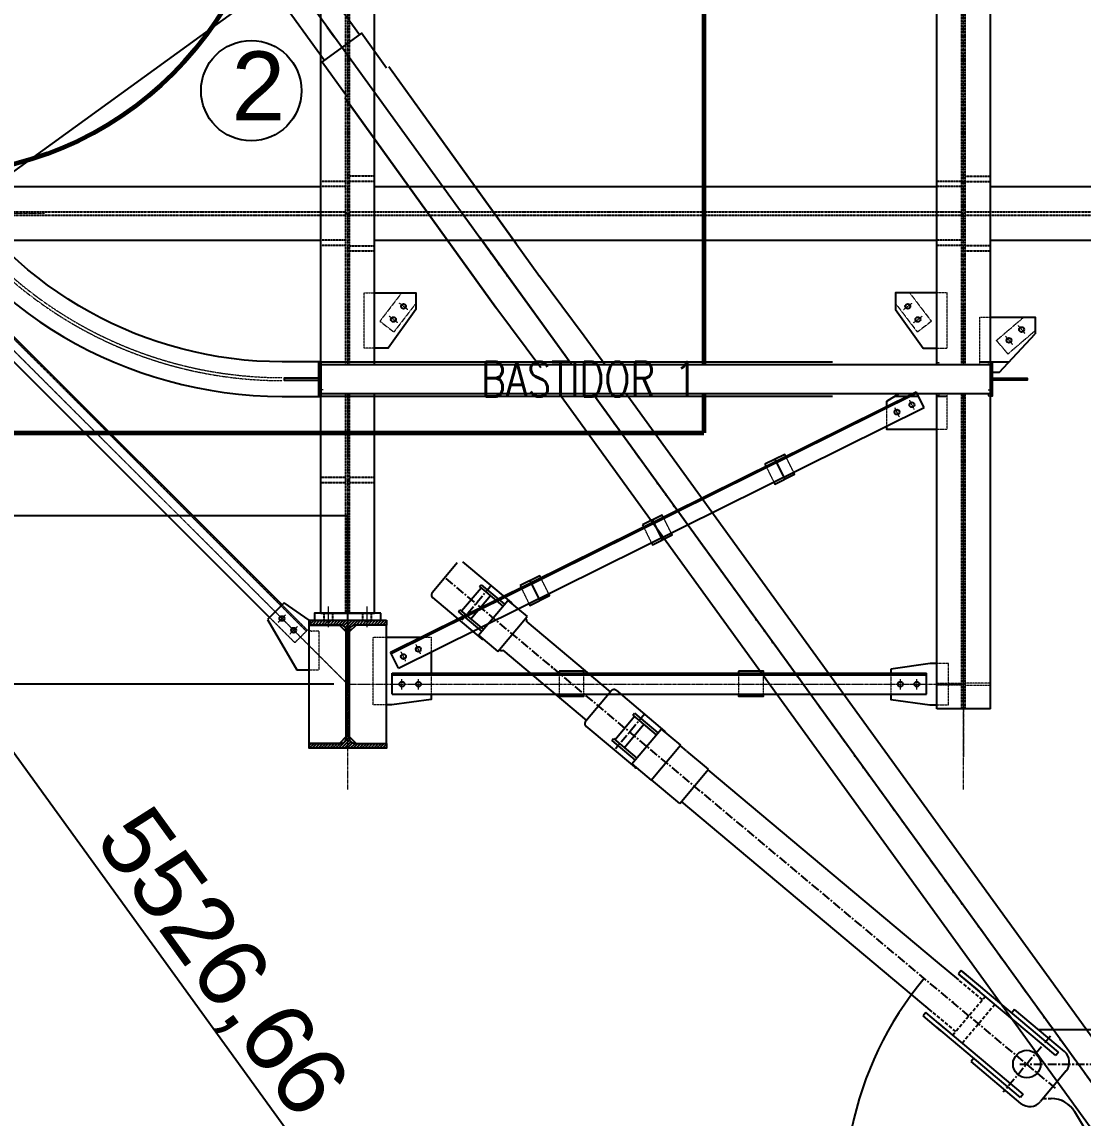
# Model space of a CAD drawing. Header units: millimetres. Extents: x 13669 to 217197, y -88248 to 24578.
# Drawn here: x 62655 to 66497, y -40768 to -36798 of the extents above; entities that cross this region are included whole.
import ezdxf

# ---------------------------------------------------------------- set-up
doc = ezdxf.new("R2010")
doc.units = ezdxf.units.MM
for name, pattern in [('CENTER', [50.8, 31.75, -6.35, 6.35, -6.35]), ('CENTER2', [1.125, 0.75, -0.125, 0.125, -0.125]), ('DASHED', [19.05, 12.7, -6.35]), ('DASHED2', [0.375, 0.25, -0.125])]:
    doc.linetypes.add(name, pattern=pattern)
for name, color, linetype in [('1', 7, 'Continuous'), ('CHAPA PISO', 3, 'Continuous'), ('SDDIM', 1, 'Continuous'), ('Tx-DDIM', 1, 'Continuous'), ('Tx-TEXT', 3, 'Continuous'), ('Tx_M_EQUIPOS', 4, 'Continuous'), ('Tx_M_OCULTOS', 2, 'DASHED2')]:
    doc.layers.add(name, color=color, linetype=linetype)
for name, color, linetype, lineweight in [('TITULOS', 6, 'Continuous', 60), ('Tx_EJES', 1, 'CENTER2', 5), ('Tx_M_CONTORNO FINO', 1, 'Continuous', 5), ('Tx_M_OCULTAS FINO', 1, 'DASHED2', 5)]:
    doc.layers.add(name, color=color, linetype=linetype, lineweight=lineweight)
doc.styles.add('ESTILO 1', font='romans.shx', dxfattribs={"width": 0.8})
doc.styles.add('ROMANS', font='romans.shx', dxfattribs={"width": 0.9})
doc.styles.get("Standard").update_dxf_attribs({"font": 'arial.ttf'})
doc.dimstyles.new('DIMSTYLE24', dxfattribs={"dimtxt": 3.2, "dimasz": 1, "dimexe": 2.54, "dimexo": 0, "dimgap": 1.6, "dimtad": 1, "dimdec": 4, "dimzin": 0, "dimdsep": 46, "dimtxsty": 'Standard', "dimblk1": 'OPEN', "dimblk2": 'OPEN', "dimsah": 1, "dimcen": 0.09, "dimadec": 0, "dimazin": 0, "dimtfac": 1, "dimtdec": 4, "dimtmove": 0, "dimatfit": 3, "dimldrblk": 'OPEN', "dimfxl": 1, "dimtvp": 1, "dimtolj": 1, "dimtzin": 0, "dimarcsym": 0})
doc.dimstyles.new('ESC 1-50', dxfattribs={"dimscale": 50, "dimtxt": 2.5, "dimasz": 2.4, "dimexe": 1, "dimexo": 1, "dimgap": 1, "dimtad": 1, "dimdec": 0, "dimtxsty": 'ROMANS', "dimcen": 2.5, "dimclrd": 256, "dimclre": 256, "dimclrt": 3, "dimadec": 0, "dimazin": 2, "dimtfac": 0.5, "dimtdec": 0, "dimtmove": 0, "dimatfit": 3, "dimfxl": 1, "dimtfill": 1, "dimtfillclr": 256, "dimtolj": 2, "dimlwd": -1, "dimarcsym": 0})
doc.dimstyles.new('ISO-25', dxfattribs={"dimtxt": 2.5, "dimasz": 2.5, "dimexe": 1.25, "dimexo": 0.625, "dimtad": 1, "dimtxsty": 'Standard', "dimcen": 2.5, "dimadec": 0, "dimazin": 0, "dimtfac": 1, "dimtmove": 0, "dimatfit": 3, "dimfxl": 1, "dimarcsym": 0})

# ---------------------------------------------------------------- blocks, each defined once
blk = doc.blocks.new('*D260')
at = {"layer": 'Defpoints', "color": 0, "transparency": 16777216}
for p in [(62093, -37491.9), (61336.5, -39196.9), (63834.5, -39196.9)]:
    blk.add_point(p, dxfattribs=at)
at = {"layer": 'SDDIM', "lineweight": -2, "transparency": 16777216}
for p, q in [((62043, -37491.9), (61286.5, -37491.9)), ((63784.5, -39196.9), (61286.5, -39196.9))]:
    blk.add_line(p, q, dxfattribs=at)
at = {"layer": 'SDDIM', "transparency": 16777216}
blk.add_line((61336.5, -37611.9), (61336.5, -39076.9), dxfattribs=at)
for points in [[(61316.5, -37611.9), (61356.5, -37611.9), (61336.5, -37491.9)], [(61316.5, -39076.9), (61356.5, -39076.9), (61336.5, -39196.9)]]:
    blk.add_solid(points, dxfattribs=at)
at = {"layer": 'SDDIM', "color": 3, "transparency": 16777216, "insert": (61224, -38344.4), "char_height": 125, "attachment_point": 5, "rotation": 90, "style": 'ROMANS', "bg_fill": 3, "box_fill_scale": 1.1, "bg_fill_color": 256, "bg_fill_true_color": 13158600, "bg_fill_transparency": 0}
blk.add_mtext('\\A2;1705', dxfattribs=at)
blk = doc.blocks.new('*D266')
at = {"layer": 'Defpoints', "color": 0, "transparency": 16777216}
for p in [(62394.9, -35181.9), (60901.5, -39196.9), (63399.5, -39196.9)]:
    blk.add_point(p, dxfattribs=at)
at = {"layer": 'SDDIM', "lineweight": -2, "transparency": 16777216}
for p, q in [((62344.9, -35181.9), (60851.5, -35181.9)), ((63349.5, -39196.9), (60851.5, -39196.9))]:
    blk.add_line(p, q, dxfattribs=at)
at = {"layer": 'SDDIM', "transparency": 16777216}
blk.add_line((60901.5, -35301.9), (60901.5, -39076.9), dxfattribs=at)
for points in [[(60881.5, -35301.9), (60921.5, -35301.9), (60901.5, -35181.9)], [(60881.5, -39076.9), (60921.5, -39076.9), (60901.5, -39196.9)]]:
    blk.add_solid(points, dxfattribs=at)
at = {"layer": 'SDDIM', "color": 3, "transparency": 16777216, "insert": (60789, -37189.4), "char_height": 125, "attachment_point": 5, "rotation": 90, "style": 'ROMANS', "bg_fill": 3, "box_fill_scale": 1.1, "bg_fill_color": 256, "bg_fill_true_color": 13158600, "bg_fill_transparency": 0}
blk.add_mtext('\\A2;4015', dxfattribs=at)
blk = doc.blocks.new('A$C9d26feda')
at = {"layer": 'Tx_M_EQUIPOS'}
blk.add_lwpolyline([(-140, 0), (-140, -17.3), (-26, -17.3, -0.414214), (-5.4, -37.9), (-5.4, -425.1, -0.414214), (-26, -445.7), (-140, -445.7), (-140, -463), (140, -463), (140, -445.7), (26, -445.7, -0.414214), (5.4, -425.1), (5.4, -37.9, -0.414214), (26, -17.3), (140, -17.3), (140, 0)], format="xyb", close=True, dxfattribs=at)
blk = doc.blocks.new('A$C30D82DAE')
at = {"layer": 'Tx_M_EQUIPOS'}
for points in [[(-104.9, 60), (-97, 60), (-97, -60), (-104.9, -60)], [(-104.9, 4), (-229.9, 4), (-229.9, -4), (-104.9, -4)]]:
    blk.add_lwpolyline(points, close=True, dxfattribs=at)
at = {"layer": 'Tx_M_OCULTAS FINO'}
blk.add_line((-89.1, -39), (-104.9, -39), dxfattribs=at)
blk = doc.blocks.new('_OPEN')
at = {"color": 0, "linetype": 'ByBlock'}
for q in [(-3.128, 0.562), (-3.128, -0.562), (-3, 0)]:
    blk.add_line((0, 0), q, dxfattribs=at)
blk = doc.blocks.new('*D287')
at = {"layer": '1', "color": 0, "linetype": 'Continuous', "lineweight": -2, "transparency": 16777216}
blk.add_line((66642.6, -41825.2), (66518.7, -42242.9), dxfattribs=at)
blk.add_arc((66870.8, -41055.7), 1237, 140.1095, 253.4577, dxfattribs=at)
at = {"layer": 'Defpoints', "color": 0, "linetype": 'Continuous', "transparency": 16777216}
for p in [(68126.2, -36823), (64186.4, -38810.1), (66397, -40659.4), (65634.6, -41010.1), (66642.6, -41825.2)]:
    blk.add_point(p, dxfattribs=at)
at = {"layer": '1', "color": 0, "linetype": 'Continuous', "lineweight": -2, "transparency": 16777216, "xscale": 0.5, "yscale": 0.5, "zscale": 0.5}
for p, rotation in [((65922, -40262), 50.09791135392618), ((66519.1, -42241.7), 343.4692359744187)]:
    blk.add_blockref('_OPEN', p, dxfattribs=dict(at, rotation=rotation))
at = {"layer": '1', "color": 0, "linetype": 'Continuous', "transparency": 16777216, "insert": (65780.4, -41636.5), "char_height": 1.6, "attachment_point": 5, "rotation": 298.0417}
blk.add_mtext('\\A1;113°', dxfattribs=at)
blk = doc.blocks.new('*D289')
at = {"layer": '1', "color": 0, "linetype": 'Continuous', "lineweight": -2, "transparency": 16777216}
blk.add_line((67304.5, -41712.2), (67560, -42065.1), dxfattribs=at)
blk.add_arc((66833.8, -41062.1), 1237, 192.5325, 305.8806, dxfattribs=at)
at = {"layer": 'Defpoints', "color": 0, "linetype": 'Continuous', "transparency": 16777216}
for p in [(64244.8, -37485.9), (66230.8, -41195.9), (67304.5, -41712.2), (63417, -41820.1), (66043.8, -42014)]:
    blk.add_point(p, dxfattribs=at)
at = {"layer": '1', "color": 0, "linetype": 'Continuous', "lineweight": -2, "transparency": 16777216, "xscale": 0.5, "yscale": 0.5, "zscale": 0.5}
for p, rotation in [((65626.1, -41330), 102.5208745445408), ((67559.2, -42064.1), 35.89219916503347)]:
    blk.add_blockref('_OPEN', p, dxfattribs=dict(at, rotation=rotation))
at = {"layer": '1', "color": 0, "linetype": 'Continuous', "transparency": 16777216, "insert": (66629.2, -42280.4), "char_height": 1.6, "attachment_point": 5, "rotation": 350.4647}
blk.add_mtext('\\A1;113°', dxfattribs=at)
blk = doc.blocks.new('*D290')
at = {"layer": '1', "color": 0, "linetype": 'Continuous', "lineweight": -2, "transparency": 16777216}
blk.add_line((67304.5, -41712.2), (67543.6, -42042.4), dxfattribs=at)
blk.add_arc((66817.3, -41039.3), 1237.2, 305.9269, 92.3473, dxfattribs=at)
at = {"layer": 'Defpoints', "color": 0, "linetype": 'Continuous', "transparency": 16777216}
for p in [(64244.8, -37485.9), (66674.3, -37584.4), (66793.5, -40464.1), (68049.3, -41153), (67304.5, -41712.2)]:
    blk.add_point(p, dxfattribs=at)
at = {"layer": '1', "color": 0, "linetype": 'Continuous', "lineweight": -2, "transparency": 16777216, "xscale": 0.5, "yscale": 0.5, "zscale": 0.5}
for p, rotation in [((66766.2, -39803.2), 182.3588962931111), ((67542.8, -42041.4), 215.9153563656417)]:
    blk.add_blockref('_OPEN', p, dxfattribs=dict(at, rotation=rotation))
at = {"layer": '1', "color": 0, "linetype": 'Continuous', "transparency": 16777216, "insert": (67740.2, -40213), "char_height": 1.6, "attachment_point": 5, "rotation": 311.8406}
blk.add_mtext('\\A1;146°', dxfattribs=at)
blk = doc.blocks.new('*D292')
at = {"color": 0, "lineweight": -2, "transparency": 16777216}
for p, q in [((63617.2, -36620.3), (61623.1, -38064)), ((64806.5, -42458.9), (61682.8, -38144.3)), ((66858.2, -41096.9), (64864.2, -42540.6))]:
    blk.add_line(p, q, dxfattribs=at)
at = {"color": 0, "transparency": 16777216}
for points in [[(61696.3, -38134.5), (61669.3, -38154.1), (61624.1, -38063.3)], [(64820, -42449.1), (64793, -42468.6), (64865.2, -42539.9)]]:
    blk.add_solid(points, dxfattribs=at)
at = {"layer": 'Defpoints', "color": 0, "transparency": 16777216}
for p in [(63617.7, -36619.9), (61624.1, -38063.3), (66858.7, -41096.5)]:
    blk.add_point(p, dxfattribs=at)
at = {"color": 0, "transparency": 16777216, "insert": (63366.8, -40213.1), "char_height": 250, "attachment_point": 5, "rotation": 305.9046}
blk.add_mtext('5526,66', dxfattribs=at)

msp = doc.modelspace()

# ---------------------------------------------------------------- linework, layer by layer
for p, q in [((64691.1440283, -37936.2388551), (64529.4438433, -37718.6353809)), ((64533.1940352, -38050.5914565), (64371.2330659, -37832.6240972)), ((66858.747209, -41096.5103468), (64721.8150284, -38144.8641321))]:
    msp.add_line(p, q)
at = {"color": 7, "linetype": 'Continuous'}
for points in [[(63975.304012, -36965.48887), (63884.578204, -36839.5626258), (63741.5371315, -36942.6191169), (63832.2629394, -37068.5453611)], [(64765.4426541, -38038.8641323), (64691.1440283, -37936.2388551)], [(64613.0841012, -37992.752664), (64612.1690318, -37993.4151558)], [(64601.4455462, -38144.8641321), (67093.0604077, -41586.4172338)], [(67251.0104008, -41472.0646324), (64842.1845107, -38144.8641321)]]:
    msp.add_lwpolyline(points, dxfattribs=at)
at = {"layer": '1', "color": 7, "linetype": 'Continuous'}
for p, q in [((63876.9919882, -36845.0282502), (63683.8094089, -36576.8933367)), ((63749.1233473, -36937.1534924), (63555.9407681, -36669.0185789)), ((63759.8371622, -36817.2215001), (63785.4115918, -36852.7184766)), ((63982.8851349, -36960.0189982), (64445.2939253, -37601.8363995)), ((63982.8851411, -36960.0189937), (64529.4438433, -37718.6353809)), ((64141.3933721, -38863.734633), (64231.351989, -38756.4618701)), ((64250.6098931, -38753.0351701), (64426.4516269, -38900.4955497)), ((64317.6273348, -38848.388313), (64246.9454986, -38932.6741477)), ((64311.4974687, -38843.247822), (64317.2804703, -38836.3518283)), ((64311.4974687, -38843.247822), (64396.2127694, -38914.2898697)), ((64317.2804703, -38836.3518283), (64401.995771, -38907.3937539)), ((64141.3471315, -38883.2721258), (64317.2162158, -39030.7554466)), ((64351.341656, -38876.6610618), (64280.6597669, -38960.9468114)), ((64307.9890163, -39019.4938833), (64413.7546997, -38893.3717292)), ((64413.7546997, -38893.3717292), (64483.857009, -38952.1592948)), ((64235.0326443, -38934.4296888), (64240.8155238, -38927.533573)), ((64235.0326443, -38934.4296888), (64319.7478229, -39005.4717365)), ((64240.8155238, -38927.533573), (64325.5309466, -38998.5756207)), ((64378.0913256, -39078.281449), (64483.857009, -38952.1592948)), ((64478.2023802, -38958.9021745), (64479.6884657, -38960.1483185)), ((64482.8556459, -38970.6348479), (64785.2634545, -39224.2333696)), ((64307.9890163, -39019.4938833), (64378.0913256, -39078.281449)), ((64383.7458324, -39071.5385694), (64385.2317958, -39072.7847135)), ((64396.1098727, -39074.0765526), (64698.5178434, -39327.6745859)), ((64806.1277397, -39218.8909687), (64981.9695956, -39366.3513483)), ((64696.9112187, -39329.5904317), (64786.8699577, -39222.3176687)), ((64873.1451931, -39314.2441214), (64802.4633919, -39398.5298905)), ((64867.0153153, -39309.1036206), (64872.7983169, -39302.2075048)), ((64867.0153153, -39309.1036206), (64951.730616, -39380.1456683)), ((64872.7983169, -39302.2075048), (64957.5136176, -39373.2495526)), ((64696.8649781, -39349.1279244), (64872.7340624, -39496.6111231)), ((64906.859502, -39342.5168599), (64836.1777125, -39426.8026388)), ((64863.5068629, -39485.3495599), (64969.2725463, -39359.2275278)), ((64969.2725463, -39359.2275278), (65039.3748556, -39418.0150935)), ((64790.5504909, -39400.2854874), (64796.3334925, -39393.3893716)), ((64790.5504909, -39400.2854874), (64875.2657916, -39471.3275351)), ((64796.3334925, -39393.3893716), (64881.0487932, -39464.4314193)), ((64933.6091723, -39544.1372476), (65039.3748556, -39418.0150935)), ((65061.7420973, -39438.4688284), (65038.5395779, -39419.0111896)), ((65140.9382098, -39504.882498), (65062.1682281, -39438.8261247)), ((64863.5068629, -39485.3495599), (64933.6091723, -39544.1372476)), ((65036.8432039, -39629.0123989), (65140.9382098, -39504.882498)), ((65970.0022556, -40203.4052311), (65139.3273258, -39506.8035056)), ((65036.8432039, -39629.0123989), (64934.444572, -39543.1411515)), ((65950.4006225, -40382.7300438), (65042.9429888, -39621.7386261)), ((66046.7848833, -40267.7949538), (65970.0022556, -40203.4052311)), ((66056.1746321, -40233.2539096), (66045.8936386, -40245.5136575)), ((66123.0493597, -40310.216228), (66045.8936386, -40245.5136575)), ((66398.3631588, -40541.0936089), (66050.1381277, -40249.0730754)), ((66132.4681708, -40297.2334371), (66056.1746321, -40233.2539096)), ((66408.6441447, -40528.8338649), (66059.5167067, -40236.056544)), ((65931.2500703, -40366.6704417), (65930.3927109, -40365.9514714)), ((65928.3048554, -40385.734485), (65918.0238619, -40397.9942328)), ((65981.8858574, -40451.5487211), (65918.0238619, -40397.9942328)), ((65997.0433323, -40443.3783792), (65928.3048554, -40385.734485)), ((66248.9448514, -40375.3342048), (66239.3064276, -40386.827726)), ((66429.7760859, -40526.9787789), (66248.9448514, -40375.3342048)), ((66270.493365, -40693.5741919), (65967.4076345, -40439.4073356)), ((66280.7743537, -40681.3144441), (65971.0220918, -40421.5570539)), ((66335.1647664, -40447.6383137), (67381.9509035, -40447.3296277)), ((66408.6441447, -40528.8338649), (66398.3631588, -40541.0936089)), ((66101.1556383, -40551.5680453), (66091.5172259, -40563.0615551)), ((66272.3484491, -40714.7061331), (66091.5172259, -40563.0615551)), ((66435.9597008, -40597.4185727), (66342.7882428, -40708.5225183)), ((66280.7743537, -40681.3144441), (66270.493365, -40693.5741919)), ((66544.4328614, -40873.8252674), (66467.640605, -40745.9240251))]:
    msp.add_line(p, q, dxfattribs=at)
at = {"layer": '1', "color": 7, "linetype": 'CENTER'}
for p, q in [((64645.0731718, -38038.8641323), (64244.7538977, -37485.9215163)), ((64645.0731718, -38038.8641323), (64244.7589086, -37485.9284376)), ((67304.4944207, -41712.2004851), (64721.8150284, -38144.8641321)), ((67304.5011777, -41712.2098183), (64721.8150284, -38144.8641321)), ((66397.0363123, -40659.3961607), (64186.3726805, -38810.0982516)), ((64354.5926476, -38838.5463921), (64248.1832696, -38965.4360702)), ((64910.1104942, -39304.4020687), (64803.7011162, -39431.2918689)), ((66378.7341542, -40471.1243176), (66208.4552869, -40674.1763375)), ((66267.6590874, -40572.6579757), (67508.4192031, -40572.2920888))]:
    msp.add_line(p, q, dxfattribs=at)
at = {"layer": '1', "color": 7, "linetype": 'DASHED'}
for p, q in [((66132.9880655, -40340.0846963), (66046.7848833, -40267.7949538)), ((66143.5903345, -40327.4418336), (66026.0015395, -40467.6626667)), ((66178.070869, -40356.3571131), (66060.4820641, -40496.5779393)), ((66036.6038111, -40455.0198009), (65950.4006225, -40382.7300438)), ((66351.9198443, -40697.6333793), (66382.1652507, -40697.6244602))]:
    msp.add_line(p, q, dxfattribs=at)
at = {"layer": '1', "color": 7, "linetype": 'Continuous'}
for points in [[(64141.3932855, -38863.7346889, 0.0245486221), (64140.4948746, -38864.9000939, 0.0245486221), (64139.697756, -38866.1319632, 0.0245486221), (64139.0096065, -38867.4184332, 0.0245486221), (64138.4370533, -38868.7471146, 0.0245486221), (64137.9856105, -38870.1052113, 0.0245486221), (64137.6596256, -38871.4796443, 0.0245486221), (64137.462238, -38872.8571769, 0.0245486221), (64137.3953488, -38874.2245427, 0.0245486221), (64137.4596021, -38875.5685733, 0.0245486221), (64137.6543791, -38876.876325, 0.0245486221), (64137.9778039, -38878.1352033, 0.0245486221), (64138.4267619, -38879.3330846, 0.0245486221), (64138.9969294, -38880.4584326, 0.0245486221), (64139.6828152, -38881.5004096, 0.0245486221), (64140.477814, -38882.4489808, 0.0245486221), (64141.3742694, -38883.295011, -1)], [(64431.2849933, -38908.0725691, 0.0095218773), (64431.1262442, -38907.5244413, 0.0095218773), (64430.9467354, -38906.982789, 0.0095218773), (64430.7467274, -38906.4483979, 0.0095218773), (64430.5265102, -38905.922043, 0.0095218773), (64430.2864032, -38905.4044877, 0.0095218773), (64430.0267548, -38904.8964828, 0.0095218773), (64429.7479414, -38904.398765, 0.0095218773), (64429.4503674, -38903.9120562, 0.0095218773), (64429.1344646, -38903.4370624, 0.0095218773), (64428.800691, -38902.9744724, 0.0095218773), (64428.4495307, -38902.5249572, 0.0095218773), (64428.0814931, -38902.0891688, 0.0095218773), (64427.697112, -38901.6677392, 0.0095218773), (64427.2969449, -38901.2612797, 0.0095218773), (64426.8815721, -38900.8703798, 0.0095218773), (64426.4515962, -38900.4956064, -1)], [(64317.2161261, -39030.7553913, 0.0095218773), (64317.6600816, -39031.1134944, 0.0095218773), (64318.1173728, -39031.454408, 0.0095218773), (64318.5873362, -39031.7776377, 0.0095218773), (64319.0692905, -39032.0827145, 0.0095218773), (64319.5625364, -39032.369196, 0.0095218773), (64320.0663586, -39032.6366668, 0.0095218773), (64320.5800264, -39032.8847388, 0.0095218773), (64321.1027947, -39033.1130523, 0.0095218773), (64321.6339054, -39033.3212761, 0.0095218773), (64322.172588, -39033.5091083, 0.0095218773), (64322.7180614, -39033.6762763, 0.0095218773), (64323.2695343, -39033.8225377, 0.0095218773), (64323.8262069, -39033.9476805, 0.0095218773), (64324.3872718, -39034.051523, 0.0095218773), (64324.9519152, -39034.1339147, 0.0095218773), (64325.5193182, -39034.194736, -1)], [(64806.1277082, -39218.8909026, 0.0245486221), (64805.1384294, -39218.1555613, 0.0245486221), (64804.0658546, -39217.5379904, 0.0245486221), (64802.9203133, -39217.0441377, 0.0245486221), (64801.7128376, -39216.6787591, 0.0245486221), (64800.4550562, -39216.4453735, 0.0245486221), (64799.1590822, -39216.3462284, 0.0245486221), (64797.8373966, -39216.3822787, 0.0245486221), (64796.502728, -39216.5531772, 0.0245486221), (64795.1679298, -39216.8572781, 0.0245486221), (64793.8458569, -39217.2916527, 0.0245486221), (64792.5492417, -39217.8521178, 0.0245486221), (64791.2905713, -39218.5332757, 0.0245486221), (64790.0819672, -39219.3285666, 0.0245486221), (64788.9350691, -39220.2303313, 0.0245486221), (64787.8609222, -39221.2298853, 0.0245486221), (64786.8698711, -39222.3176025, -1)], [(64696.9112542, -39329.5904875, 0.0245486221), (64696.0128433, -39330.7558925, 0.0245486221), (64695.2157247, -39331.9877618, 0.0245486221), (64694.5275752, -39333.2742318, 0.0245486221), (64693.955022, -39334.6029131, 0.0245486221), (64693.5035792, -39335.9610099, 0.0245486221), (64693.1775943, -39337.3354429, 0.0245486221), (64692.9802067, -39338.7129754, 0.0245486221), (64692.9133175, -39340.0803413, 0.0245486221), (64692.9775708, -39341.4243719, 0.0245486221), (64693.1723477, -39342.7321236, 0.0245486221), (64693.4957726, -39343.9910019, 0.0245486221), (64693.9447306, -39345.1888832, 0.0245486221), (64694.5148981, -39346.3142312, 0.0245486221), (64695.2007839, -39347.3562082, 0.0245486221), (64695.9957827, -39348.3047794, 0.0245486221), (64696.8922381, -39349.1508096, -1)], [(64986.802962, -39373.9283677, 0.0095218773), (64986.6442129, -39373.3802399, 0.0095218773), (64986.4647041, -39372.8385876, 0.0095218773), (64986.2646961, -39372.3041965, 0.0095218773), (64986.0444789, -39371.7778416, 0.0095218773), (64985.8043719, -39371.2602863, 0.0095218773), (64985.5447235, -39370.7522814, 0.0095218773), (64985.2659101, -39370.2545636, 0.0095218773), (64984.9683361, -39369.7678548, 0.0095218773), (64984.6524333, -39369.292861, 0.0095218773), (64984.3186597, -39368.830271, 0.0095218773), (64983.9674994, -39368.3807558, 0.0095218773), (64983.5994618, -39367.9449674, 0.0095218773), (64983.2150807, -39367.5235378, 0.0095218773), (64982.8149136, -39367.1170783, 0.0095218773), (64982.3995408, -39366.7261784, 0.0095218773), (64981.9695649, -39366.351405, -1)], [(64872.7340948, -39496.6111899, 0.0095218773), (64873.1780503, -39496.969293, 0.0095218773), (64873.6353415, -39497.3102066, 0.0095218773), (64874.1053049, -39497.6334363, 0.0095218773), (64874.5872592, -39497.9385131, 0.0095218773), (64875.0805051, -39498.2249946, 0.0095218773), (64875.5843273, -39498.4924654, 0.0095218773), (64876.0979951, -39498.7405374, 0.0095218773), (64876.6207634, -39498.9688509, 0.0095218773), (64877.1518741, -39499.1770747, 0.0095218773), (64877.6905567, -39499.3649069, 0.0095218773), (64878.2360301, -39499.5320749, 0.0095218773), (64878.787503, -39499.6783363, 0.0095218773), (64879.3441756, -39499.8034791, 0.0095218773), (64879.9052405, -39499.9073216, 0.0095218773), (64880.4698839, -39499.9897133, 0.0095218773), (64881.0372869, -39500.0505346, -1)]]:
    msp.add_lwpolyline(points, format="xyb", dxfattribs=at)
msp.add_circle((66293.5947237, -40572.6608909), 49.9998124, dxfattribs=at)
for centre, radius, start, end in [((64473.2627456, -38967.8106151), 10.0000014, 343.5951151625, 50.0162841879), ((64391.657516, -39065.1224168), 10.0000014, 230.0162841879, 296.4384139623), ((66397.6479964, -40565.2904833), 50.0000068, 320.0168958712, 50.0168958713), ((66304.4765385, -40676.3944212), 50.0000068, 230.016901491, 320.0168891733), ((66382.0422738, -40797.6243999), 100.0000153, 30.9808473568, 90.0168959095), ((66382.0417017, -40797.6339836), 99.9996249, 30.9805059092, 70.0674159107)]:
    msp.add_arc(centre, radius, start, end, dxfattribs=at)
at = {"layer": '1', "color": 7, "linetype": 'DASHED'}
msp.add_arc((66268.6022432, -40597.6580453), 100.0000153, 259.2319999319, 259.2323603983, dxfattribs=at)
at = {"layer": '1', "color": 7, "linetype": 'Continuous'}
for p in [(64574.9881394, -39135.9901202), (66025.4107913, -40347.7520694), (66025.4109513, -40347.7521531)]:
    msp.add_point(p, dxfattribs=at)
at = {"layer": 'CHAPA PISO'}
for p, q in [((65590.3430069, -38038.8641322), (66161.4744274, -38038.8641322)), ((65967.4744281, -38038.8641321), (65975.3744281, -38038.8641321)), ((66058.1744281, -38038.8641321), (66070.7744281, -38038.8641321)), ((66123.9061824, -38038.8641321), (66161.4744274, -38038.8641321)), ((66161.4744274, -38038.8641321), (66161.4744274, -38144.8641321)), ((66161.4744274, -38038.8641321), (66161.4744274, -38144.8641321)), ((66161.4744281, -38144.8641321), (65590.3430069, -38144.8641321)), ((65896.5893818, -38144.8641321), (65829.4873009, -38144.8641321)), ((66005.0426741, -38144.8641321), (65967.4744281, -38144.8641321)), ((66070.7744281, -38144.8641321), (66058.1744281, -38144.8641321)), ((66161.4744274, -38144.8641321), (66153.5744274, -38144.8641321))]:
    msp.add_line(p, q, dxfattribs=at)
at = {"layer": 'TITULOS'}
for p, q in [((65124.4744281, -33916.8641321), (65124.4744281, -38038.8641323)), ((65124.4744281, -38144.8641321), (65124.4744281, -38286.8641321))]:
    msp.add_line(p, q, dxfattribs=at)
at = {"layer": 'Tx-DDIM'}
for p, q in [((64313.9120195, -37579.2633726), (64646.4471514, -38038.8641323)), ((64723.141376, -38144.8641321), (66858.747209, -41096.5103467)), ((65381.2453094, -38382.5210975), (65416.9181231, -38454.1273148)), ((64937.7110017, -38602.298982), (64973.3838154, -38673.9051993)), ((64494.1768243, -38822.0771281), (64529.849638, -38893.6833455))]:
    msp.add_line(p, q, dxfattribs=at)
at = {"layer": 'Tx_EJES'}
for p, q in [((63834.4744281, -38038.8641325), (63834.4744281, -34764.0050067)), ((66064.4744281, -38038.8641321), (66064.4744281, -34764.0050067)), ((64051.5126984, -37839.8804437), (64021.3506526, -37816.7665736)), ((65847.4361579, -37839.8804437), (65877.5982037, -37816.7665736)), ((66064.4744283, -37810.6141321), (66064.4744283, -38038.8641321)), ((64015.017114, -37887.5047266), (63984.8550682, -37864.3908564)), ((65883.9317423, -37887.5047266), (65914.0937881, -37864.3908564)), ((66262.2197586, -37897.9469539), (66286.9019696, -37926.8396598)), ((66216.5996966, -37936.9188661), (66241.2819077, -37965.8115721)), ((66161.4744281, -38061.8641322), (66171.4744281, -38061.8641322)), ((63834.4744281, -39578.2680271), (63834.4744281, -38144.8641321)), ((66064.4744281, -39578.2680271), (66064.4744281, -38144.8641321)), ((66064.4744283, -38144.8641321), (66064.4744283, -39459.614132)), ((66161.4744281, -38121.8641322), (66171.4744281, -38121.8641322)), ((65885.6747682, -38201.6668491), (65868.8029106, -38167.6177608)), ((65831.9130498, -38228.3066244), (65815.0411921, -38194.2575361)), ((64098.5188742, -39087.2306441), (64081.6470165, -39053.1815557)), ((64044.7571558, -39113.8704194), (64027.8852981, -39079.821331)), ((64030.782386, -39215.864132), (64030.782386, -39177.864132)), ((64090.782386, -39215.864132), (64090.782386, -39177.864132)), ((65835.5128165, -39215.864132), (65835.5128165, -39177.864132)), ((65895.5128165, -39215.864132), (65895.5128165, -39177.864132))]:
    msp.add_line(p, q, dxfattribs=at)
at = {"layer": 'Tx_M_CONTORNO FINO'}
msp.add_line((63904.4744279, -38990.364132), (63904.4744279, -38914.964132), dxfattribs=at)
at = {"layer": 'Tx_M_EQUIPOS'}
for p, q in [((63931.474428, -38038.8641325), (63931.474428, -35278.8641321)), ((65967.4744281, -38038.8641321), (65967.4744281, -35461.7641321)), ((66161.4744281, -39286.364132), (66161.4744281, -35461.7641321)), ((63931.4744279, -37394.8641321), (65967.474428, -37394.8641321)), ((63931.4744279, -37588.8641321), (63931.4744279, -37394.8641321)), ((65967.474428, -37588.8641321), (65967.474428, -37394.8641321)), ((65967.4744281, -37588.8641321), (65967.4744281, -37394.8641321)), ((66161.4744279, -37394.8641321), (69947.4744281, -37394.8641321)), ((63931.4744279, -37588.8641321), (65967.474428, -37588.8641321)), ((66161.4744279, -37588.8641321), (69947.4744281, -37588.8641321)), ((66193.9061824, -38067.6099947), (66323.9061824, -37927.6099948)), ((66058.1744281, -38029.3641321), (66070.7744281, -38029.3641321)), ((66123.9061824, -38029.3641321), (66229.4201977, -38029.3641321)), ((63931.474428, -38939.964132), (63931.474428, -38144.8641321)), ((63989.4203556, -39081.0247417), (65893.0599729, -38137.7414336)), ((63991.5515376, -39085.3256791), (65895.1911549, -38142.0423711)), ((65921.4757332, -38195.0872666), (65893.0599729, -38137.7414336)), ((65967.4744281, -39286.364132), (65967.4744281, -38144.8641321)), ((65901.2967809, -38154.3641321), (65814.3940948, -38154.3641321)), ((66005.0426741, -38154.3641321), (65967.4744281, -38154.3641321)), ((66070.7744281, -38154.3641321), (66058.1744281, -38154.3641321)), ((64017.8361159, -39138.3705747), (65921.4757332, -38195.0872666)), ((64017.8361159, -39138.3705747), (63989.4203556, -39081.0247417)), ((63995.782386, -39156.864132), (65930.5128165, -39156.864132)), ((63995.782386, -39232.864132), (63995.782386, -39156.864132)), ((63995.782386, -39163.264132), (65930.5128165, -39163.264132)), ((65930.5128165, -39232.864132), (65930.5128165, -39156.864132)), ((63995.782386, -39232.864132), (65930.5128165, -39232.864132)), ((66161.4744281, -39286.364132), (65967.4744281, -39286.364132))]:
    msp.add_line(p, q, dxfattribs=at)
for points in [[(63931.4744283, -37779.2535861), (64080.7391698, -37779.2535861), (64080.7391698, -37839.2535861), (63980.7391698, -37979.2535861), (63931.4744283, -37979.2535861)], [(65967.4744281, -37779.2535861), (65818.2096865, -37779.2535861), (65818.2096865, -37839.2535861), (65918.2096865, -37979.2535861), (65967.4744281, -37979.2535861)], [(66161.4744279, -37867.6099947), (66323.9061824, -37867.6099948), (66323.9061824, -37927.6099948)], [(66193.9061824, -38067.6099947), (66161.4744278, -38067.6099947)], [(65829.4873009, -38144.8641321), (65785.0426741, -38172.8385698), (65785.0426741, -38191.2657005)], [(65785.0426741, -38262.6919887), (65785.0426741, -38272.6746037), (65967.4744281, -38272.6746037)], [(65420.6156994, -38371.8453124), (65417.0484181, -38364.6846906), (65345.4422007, -38400.3575043)], [(65345.4422007, -38400.3575043), (65349.0094821, -38407.518126)], [(65377.5476678, -38464.8029691), (65381.1150144, -38471.9637217), (65452.7212317, -38436.290908), (65449.1538852, -38429.1301554)], [(64977.0813917, -38591.6231969), (64973.5141104, -38584.4625751), (64901.907893, -38620.1353888)], [(64901.907893, -38620.1353888), (64905.4751744, -38627.2960106)], [(64934.0133602, -38684.5808536), (64937.5807067, -38691.7416062), (65009.186924, -38656.0687925), (65005.6195775, -38648.9080399)], [(64533.5472144, -38811.401343), (64529.979933, -38804.2407213), (64458.3737157, -38839.913535)], [(64458.3737157, -38839.913535), (64461.940997, -38847.0741567)], [(64490.4791828, -38904.3589998), (64494.0465293, -38911.5197523), (64565.6527467, -38875.8469387), (64562.0854002, -38868.6861861)], [(63974.4744279, -39027.0346207), (64098.3777943, -39027.0346207)], [(64136.1678115, -39079.7353623), (64136.1678115, -39156.864132)], [(65943.5128165, -39121.864132), (65800.5128165, -39141.864132)], [(65800.5128165, -39141.864132), (65800.5128165, -39156.864132)], [(65967.4744281, -39121.864132), (65943.5128165, -39121.864132)], [(64599.6476012, -39149.864132), (64599.6476012, -39156.864132)], [(64689.6476012, -39156.864132), (64689.6476012, -39149.864132), (64599.6476012, -39149.864132)], [(65249.6476012, -39149.864132), (65249.6476012, -39156.864132)], [(65339.6476012, -39156.864132), (65339.6476012, -39149.864132), (65249.6476012, -39149.864132)], [(64599.6476012, -39232.864132), (64599.6476012, -39239.864132), (64689.6476012, -39239.864132), (64689.6476012, -39232.864132)], [(65249.6476012, -39232.864132), (65249.6476012, -39239.864132), (65339.6476012, -39239.864132), (65339.6476012, -39232.864132)]]:
    msp.add_lwpolyline(points, dxfattribs=at)
for points in [[(64136.1678115, -39232.864132), (64136.1678115, -39251.864132), (63993.8570175, -39271.7677396, -0.0347536737), (63992.4718975, -39271.864132), (63974.4744279, -39271.864132)], [(65800.5128165, -39232.864132), (65800.5128165, -39251.864132), (65942.8236106, -39271.7677396, 0.0347536737), (65944.2087305, -39271.864132), (65967.4744281, -39271.864132)]]:
    msp.add_lwpolyline(points, format="xyb", dxfattribs=at)
for centre in [(64036.4316755, -37828.3235086), (65862.5171808, -37828.3235086), (63999.9360911, -37875.9477915), (65899.0127652, -37875.9477915), (66274.5608641, -37912.3933069), (66228.9408021, -37951.3652191), (65877.2388394, -38184.642305), (65823.4771209, -38211.2820802), (64090.0829454, -39070.2060999), (64036.3212269, -39096.8458752), (64030.782386, -39196.864132), (64090.782386, -39196.864132), (65835.5128165, -39196.864132), (65895.5128165, -39196.864132)]:
    msp.add_circle(centre, 9, dxfattribs=at)
at = {"layer": 'Tx_M_OCULTAS FINO'}
for p, q in [((64029.9399348, -37779.2535861), (63950.8661685, -37882.4395322)), ((65869.0089215, -37779.2535861), (65948.0826878, -37882.4395322)), ((64080.7391698, -37818.1822095), (64001.6654035, -37921.3681556)), ((65818.2096865, -37818.1822095), (65897.2834528, -37921.3681556)), ((66183.492675, -37952.0491379), (66282.3361427, -37867.6099948)), ((63950.8661685, -37882.4395322), (64001.6654035, -37921.3681556)), ((65948.0826878, -37882.4395322), (65897.2834528, -37921.3681556)), ((66225.0627148, -38000.7105374), (66323.9061824, -37916.2713942)), ((66183.492675, -37952.0491379), (66225.0627147, -38000.7105373)), ((66070.7744281, -38029.3641321), (66058.1744281, -38029.3641321)), ((66229.4201977, -38029.3641321), (66123.9061824, -38029.3641321)), ((65901.2967809, -38154.3641321), (65814.3940948, -38154.3641321)), ((66005.0426741, -38154.3641321), (65967.4744281, -38154.3641321)), ((66070.7744281, -38154.3641321), (66058.1744281, -38154.3641321))]:
    msp.add_line(p, q, dxfattribs=at)
for points in [[(63931.4744283, -37979.2535861), (63893.9061822, -37979.2535861), (63893.9061822, -37779.2535861), (63931.4744283, -37779.2535861)], [(65967.4744281, -37979.2535861), (66005.0426741, -37979.2535861), (66005.0426741, -37779.2535861), (65967.4744281, -37779.2535861)], [(66123.9061824, -37867.6099947), (66161.4744279, -37867.6099947)], [(66123.9061824, -38038.8641321), (66123.9061824, -37867.6099947)], [(65967.4744281, -38038.8641321), (65967.4744281, -38031.8641322), (65975.3744281, -38031.8641322), (65975.3744281, -38038.8641321)], [(66153.5744274, -38144.8641321), (66153.5744274, -38151.8641322), (66161.4744274, -38151.8641322), (66161.4744274, -38031.8641322), (66153.5744274, -38031.8641322), (66153.5744274, -38038.8641321)], [(65967.4744281, -38272.6746037), (66005.0426741, -38272.6746037), (66005.0426741, -38144.8641321)], [(65975.3744281, -38144.8641321), (65975.3744281, -38151.8641322), (65967.4744281, -38151.8641322), (65967.4744281, -38144.8641321)], [(65785.0426741, -38191.2657005), (65785.0426741, -38262.6919887), (65785.0426741, -38262.6919887)], [(65449.1538852, -38429.1301554), (65420.6156994, -38371.8453124)], [(65349.0094821, -38407.518126), (65377.5476678, -38464.8029691)], [(65005.6195775, -38648.9080399), (64977.0813917, -38591.6231969)], [(64905.4751744, -38627.2960106), (64934.0133602, -38684.5808536)], [(64562.0854002, -38868.6861861), (64533.5472144, -38811.401343)], [(64461.940997, -38847.0741567), (64490.4791828, -38904.3589998)], [(63974.4744279, -39271.864132), (63926.1678115, -39271.864132), (63926.1678115, -39027.0346207), (63974.4744279, -39027.0346207)], [(64098.3777943, -39027.0346207), (64136.1678115, -39027.0346207)], [(64136.1678115, -39027.0346207), (64136.1678115, -39079.7353623)], [(65967.4744281, -39271.864132), (66010.5128165, -39271.864132), (66010.5128165, -39121.864132), (65967.4744281, -39121.864132)], [(64136.1678115, -39156.864132), (64136.1678115, -39232.864132)], [(64599.6476012, -39156.864132), (64599.6476012, -39232.864132)], [(64689.6476012, -39232.864132), (64689.6476012, -39156.864132)], [(65249.6476012, -39156.864132), (65249.6476012, -39232.864132)], [(65339.6476012, -39232.864132), (65339.6476012, -39156.864132)], [(65800.5128165, -39156.864132), (65800.5128165, -39232.864132)]]:
    msp.add_lwpolyline(points, dxfattribs=at)
for points in [[(65967.4744281, -39192.864132), (66058.1744281, -39192.864132), (66058.1744281, -39200.864132), (65967.4744281, -39200.864132)], [(66161.4744281, -39192.864132), (66070.7744274, -39192.864132), (66070.7744274, -39200.864132), (66161.4744281, -39200.864132)]]:
    msp.add_lwpolyline(points, close=True, dxfattribs=at)
at = {"layer": 'Tx_M_OCULTOS'}
for p, q in [((66058.1744281, -38038.8641321), (66058.1744281, -35461.7641321)), ((66070.7744281, -38038.8641321), (66070.7744281, -35461.7641321)), ((63828.1744279, -37375.8141322), (63737.4744279, -37375.8141322)), ((63828.1744279, -37394.8641322), (63737.4744279, -37394.8641322)), ((63840.7744279, -37355.8141322), (63931.4744279, -37355.8141322)), ((63840.7744279, -37374.8641322), (63931.4744279, -37374.8641322)), ((66058.174428, -37375.8141321), (65967.474428, -37375.8141321)), ((66058.174428, -37394.8641321), (65967.474428, -37394.8641321)), ((66070.7744281, -37356.7641321), (66161.4744281, -37356.7641321)), ((66070.7744281, -37375.8141321), (66161.4744281, -37375.8141321)), ((63931.4744279, -37485.5641321), (65967.474428, -37485.5641321)), ((63931.4744279, -37498.1641321), (65967.474428, -37498.1641321)), ((65967.474428, -37485.5641321), (66058.174428, -37485.5641321)), ((65967.474428, -37498.1641321), (66058.174428, -37498.1641321)), ((66058.174428, -37498.1641321), (66058.174428, -37485.5641321)), ((66058.1744281, -37485.5641321), (66058.1744281, -37498.1641321)), ((66070.7744279, -37485.5641321), (66161.4744279, -37485.5641321)), ((66070.7744279, -37498.1641321), (66161.4744279, -37498.1641321)), ((66161.4744279, -37485.5641321), (69947.4744281, -37485.5641321)), ((66161.4744279, -37498.1641321), (69947.4744281, -37498.1641321)), ((66058.174428, -37588.8641321), (65967.474428, -37588.8641321)), ((66058.174428, -37607.9141321), (65967.474428, -37607.9141321)), ((66070.7744281, -37607.9141321), (66161.4744281, -37607.9141321)), ((66070.7744281, -37626.9641321), (66161.4744281, -37626.9641321)), ((66058.1744281, -39286.364132), (66058.1744281, -38144.8641321)), ((66070.7744281, -39286.364132), (66070.7744281, -38144.8641321)), ((63888.9744279, -38965.364132), (63888.9744279, -38939.964132)), ((63919.9744279, -38965.364132), (63919.9744279, -38939.964132))]:
    msp.add_line(p, q, dxfattribs=at)

# ---------------------------------------------------------------- block references
at = {"xscale": -1}
msp.add_blockref('A$C30D82DAE', (66064.4744274, -38091.8641322), dxfattribs=at)

# ---------------------------------------------------------------- texts
at = {"insert": (63413.7443504, -36905.2855278), "char_height": 250, "attachment_point": 1}
msp.add_mtext_dynamic_manual_height_columns('{\\C244;\\c1973145;2}', width=532.988011806, gutter_width=12.5, heights=[0], dxfattribs=at)
at = {"layer": 'Tx-TEXT', "color": 3, "style": 'ESTILO 1', "width": 0.8}
msp.add_text('BASTIDOR 1', height=125, dxfattribs=at).set_placement((64317.7872333, -38154.3641321))

# ---------------------------------------------------------------- dimensions: what is measured, and where the dimension line sits
at = {"layer": '1', "color": 7, "linetype": 'Continuous'}
for base, line1, line2, picture, middle in [((65634.6372847, -41010.0824903), ((66642.6207124, -41825.2450451), (68126.1743942, -36823.0030182)), ((66397.0363123, -40659.3961607), (64186.3726805, -38810.0982516)), '*D287', (65779.0164102, -41637.2988659)), ((68049.2554293, -41153.014958), ((67304.4944207, -41712.2004851), (64244.7589086, -37485.9284376)), ((66793.5127858, -40464.0595917), (66674.3038818, -37584.3533815)), '*D290', (67739.0196768, -40214.0307827))]:
    dim = msp.add_angular_dim_2l(base=base, line1=line1, line2=line2, dimstyle='DIMSTYLE24', override={"dimscale": 0.5, "dimdec": 0, "dimlfac": 65}, dxfattribs=at)
    dim.commit()
    dim.dimension.update_dxf_attribs({"geometry": picture, "text_midpoint": middle, "dimtype": 162})

# ---------------------------------------------------------------- next in the draw order: dimensions: what is measured, and where the dimension line sits
at = {"layer": 'SDDIM'}
dim = msp.add_linear_dim(base=(61336.4946356, -39196.864132), p1=(62092.974428, -37491.8641321), p2=(63834.4744281, -39196.864132), angle=90, dimstyle='ESC 1-50', dxfattribs=at)
dim.commit()
dim.dimension.update_dxf_attribs({"geometry": '*D260', "text_midpoint": (61223.9946356, -38344.364132)})

# ---------------------------------------------------------------- next in the draw order: hatches: boundary and pattern name
h = msp.add_hatch()
h.set_pattern_fill('ANSI31', color=1, scale=60, angle=360)
h.set_pattern_definition([(45, (23633.541, -6930.111), (-5.3033009, 5.3033009), [])])
h.paths.add_polyline_path([(63974.4744279, -38965.364132), (63694.4744279, -38965.364132), (63694.4744279, -38982.664132), (63808.4744279, -38982.664132, -0.4142135624), (63829.0744279, -39003.264132), (63829.0744279, -39390.464132, -0.4142135624), (63808.4744279, -39411.064132), (63694.4744279, -39411.064132), (63694.4744279, -39428.364132), (63974.4744279, -39428.364132), (63974.4744279, -39411.064132), (63860.4744279, -39411.064132, -0.4142135624), (63839.8744279, -39390.464132), (63839.8744279, -39003.264132, -0.4142135624), (63860.4744279, -38982.664132), (63974.4744279, -38982.664132)])

# ---------------------------------------------------------------- next in the draw order: linework, layer by layer
msp.add_line((64645.0731718, -38038.8641323), (63597.4744283, -36591.8641321))
at = {"layer": '1', "color": 7, "linetype": 'Continuous'}
for p, q in [((63824.6710159, -37074.0071812), (64371.2297181, -37832.6235683)), ((63824.6710283, -37074.0071723), (64371.2297304, -37832.6235594))]:
    msp.add_line(p, q, dxfattribs=at)
msp.add_lwpolyline([(64371.2330659, -37832.6240972), (63824.6767236, -37074.0109856), (64287.0835985, -37715.8257283)], dxfattribs=at)
at = {"layer": 'CHAPA PISO'}
for p, q in [((63737.474428, -38091.8641321), (63737.474428, -38038.8641321)), ((63737.474428, -38144.8641321), (63737.474428, -38038.8641321)), ((63737.474428, -38038.8641325), (65590.3430069, -38038.8641322)), ((63737.474428, -38091.8641325), (63737.474428, -38038.8641325)), ((65590.3430069, -38144.8641321), (63737.474428, -38144.8641321)), ((63834.4744279, -39196.864132), (63834.4744279, -38586.864132))]:
    msp.add_line(p, q, dxfattribs=at)
at = {"layer": 'Tx_EJES'}
for p, q in [((63834.474428, -37810.6141321), (63834.474428, -38038.8641325)), ((63834.474428, -38144.8641321), (63834.474428, -38373.1141321)), ((63582.8665224, -38972.3356387), (63609.724763, -38945.4537691)), ((63625.3115796, -39014.743387), (63652.1698202, -38987.8615175)), ((63834.4744281, -39196.864132), (66064.4744281, -39196.864132))]:
    msp.add_line(p, q, dxfattribs=at)
at = {"layer": 'Tx_M_CONTORNO FINO'}
msp.add_line((63764.4744279, -38990.364132), (63764.4744279, -38914.964132), dxfattribs=at)
at = {"layer": 'Tx_M_EQUIPOS'}
for p, q in [((63737.474428, -38939.964132), (63737.474428, -35278.8641321)), ((63737.474428, -37588.8641321), (63737.474428, -37394.8641321)), ((63737.474428, -38029.3641321), (65590.3430069, -38029.3641321)), ((65590.3430069, -38154.3641321), (63737.474428, -38154.3641321)), ((63604.4258645, -38902.4838324), (63543.8199437, -38961.8717299)), ((63694.4744279, -38965.364132), (63604.4258645, -38902.4838324)), ((63737.474428, -38939.964132), (63931.474428, -38939.964132)), ((63543.8199437, -38961.8717299), (63650.7313687, -39144.3403504)), ((63694.4744279, -38994.3403504), (63694.4744279, -38965.364132)), ((63650.7313687, -39144.3403504), (63694.4744279, -39144.3403504))]:
    msp.add_line(p, q, dxfattribs=at)
for points in [[(63954.4744279, -38939.964132), (63714.4744279, -38939.964132), (63714.4744279, -38965.364132), (63954.4744279, -38965.364132)], [(63694.4744279, -39196.864132), (63694.4744279, -38982.664132), (63804.0744279, -38982.664132), (63829.0744279, -39007.664132), (63829.0744279, -39386.064132), (63804.0744279, -39411.064132), (63694.4744279, -39411.064132)], [(63974.4744279, -39196.864132), (63974.4744279, -38982.664132), (63864.8744279, -38982.664132), (63839.8744279, -39007.664132), (63839.8744279, -39386.064132), (63864.8744279, -39411.064132), (63974.4744279, -39411.064132)]]:
    msp.add_lwpolyline(points, close=True, dxfattribs=at)
for centre in [(63596.2956427, -38958.8947039), (63638.7406999, -39001.3024522)]:
    msp.add_circle(centre, 9, dxfattribs=at)
at = {"layer": 'Tx_M_OCULTAS FINO'}
for p, q in [((63931.474428, -38029.3641321), (63737.474428, -38029.3641321)), ((63931.474428, -38154.3641321), (63737.474428, -38154.3641321)), ((63596.8169499, -38909.9398274), (63688.2381698, -39001.2806887)), ((63551.1025384, -38954.7354966), (63643.0032382, -39046.5554164)), ((63643.0032382, -39046.5554164), (63688.2381698, -39001.2806887))]:
    msp.add_line(p, q, dxfattribs=at)
msp.add_lwpolyline([(63694.4744279, -39144.3403504), (63730.7313687, -39144.3403504), (63730.7313687, -39004.3403504), (63704.4744279, -39004.3403504, -0.4142135624), (63694.4744279, -38994.3403504)], format="xyb", dxfattribs=at)
at = {"layer": 'Tx_M_OCULTOS'}
for p, q in [((63828.174428, -38038.8641325), (63828.174428, -35278.8641321)), ((63840.774428, -38038.8641325), (63840.774428, -35278.8641321)), ((63737.474428, -37485.5641321), (63828.174428, -37485.5641321)), ((63737.474428, -37498.1641321), (63828.174428, -37498.1641321)), ((63828.174428, -37485.5641321), (63828.174428, -37498.1641321)), ((63840.7744279, -37485.5641321), (63931.4744279, -37485.5641321)), ((63840.7744279, -37498.1641321), (63840.7744279, -37485.5641321)), ((63840.7744279, -37498.1641321), (63931.4744279, -37498.1641321)), ((63828.1744279, -37588.8641322), (63737.4744279, -37588.8641322)), ((63828.1744279, -37607.9141322), (63737.4744279, -37607.9141322)), ((63840.7744279, -37608.8641322), (63931.4744279, -37608.8641322)), ((63840.7744279, -37627.9141322), (63931.4744279, -37627.9141322)), ((63828.174428, -38939.964132), (63828.174428, -38144.8641321)), ((63840.774428, -38939.964132), (63840.774428, -38144.8641321)), ((63737.474428, -38447.25171), (63828.174428, -38447.25171)), ((63737.474428, -38466.30171), (63828.174428, -38466.30171)), ((63840.774428, -38447.25171), (63931.474428, -38447.25171)), ((63840.774428, -38466.30171), (63931.474428, -38466.30171)), ((63748.9744279, -38965.364132), (63748.9744279, -38939.964132)), ((63779.9744279, -38965.364132), (63779.9744279, -38939.964132))]:
    msp.add_line(p, q, dxfattribs=at)

# ---------------------------------------------------------------- next in the draw order: block references
msp.add_blockref('A$C30D82DAE', (63834.474428, -38091.8641325))
at = {"xscale": -1, "rotation": 359.9999999999997}
msp.add_blockref('A$C9d26feda', (63834.4744279, -38965.364132), dxfattribs=at)

# ---------------------------------------------------------------- next in the draw order: dimensions: what is measured, and where the dimension line sits
at = {"layer": 'SDDIM'}
dim = msp.add_linear_dim(base=(60901.549565, -39196.864132), p1=(62394.8595318, -35181.8641321), p2=(63399.5293574, -39196.864132), angle=90, dimstyle='ESC 1-50', dxfattribs=at)
dim.commit()
dim.dimension.update_dxf_attribs({"geometry": '*D266', "text_midpoint": (60789.049565, -37189.364132)})

# ---------------------------------------------------------------- next in the draw order: linework, layer by layer
msp.add_circle((63485.0984552, -37047.3510881), 181.7369755)
at = {"layer": 'CHAPA PISO'}
msp.add_line((63834.4744279, -38586.864132), (60171.9111734, -38586.864132), dxfattribs=at)
at = {"layer": 'TITULOS'}
msp.add_line((62317.4744279, -38286.8641321), (65124.4744281, -38286.8641321), dxfattribs=at)
msp.add_circle((62317.4744279, -36101.8641321), 1250, dxfattribs=at)
at = {"layer": 'Tx_EJES'}
for p, q in [((62736.1106536, -37491.8641321), (62034.974428, -37491.8641321)), ((62127.974428, -37491.8641321), (63834.4744281, -39196.864132))]:
    msp.add_line(p, q, dxfattribs=at)
at = {"layer": 'Tx_M_EQUIPOS'}
for p, q in [((62034.974428, -37394.8641321), (63737.474428, -37394.8641321)), ((62034.974428, -37588.8641321), (63737.474428, -37588.8641321)), ((62365.0547907, -37679.2603776), (63596.8169499, -38909.9398274)), ((62319.8198592, -37724.5351052), (63551.1025384, -38954.7354966))]:
    msp.add_line(p, q, dxfattribs=at)
for points in [[(62232.2615328, -37351.8641321, 0.2721427251), (63597.4744283, -38154.3641321), (63737.474428, -38154.3641321)], [(63737.474428, -38029.3641321), (63597.4744283, -38029.3641321, -0.2590022869), (62377.3079437, -37351.8641321)]]:
    msp.add_lwpolyline(points, format="xyb", dxfattribs=at)
at = {"layer": 'Tx_M_OCULTAS FINO'}
msp.add_line((62259.086616, -37580.1705903), (63684.8455499, -39004.6762933), dxfattribs=at)
for points in [[(62298.0017814, -37351.8641321, 0.2664469642), (63597.474428, -38097.2641321)], [(62310.5287573, -37351.8641321, 0.2653143316), (63597.474428, -38086.4641321)]]:
    msp.add_lwpolyline(points, format="xyb", dxfattribs=at)
at = {"layer": 'Tx_M_OCULTOS'}
for p, q in [((62034.974428, -37485.5641321), (63737.474428, -37485.5641321)), ((62034.974428, -37498.1641321), (63737.474428, -37498.1641321))]:
    msp.add_line(p, q, dxfattribs=at)

# ---------------------------------------------------------------- next in the draw order: dimensions: what is measured, and where the dimension line sits
dim = msp.add_aligned_dim(p1=(66858.7472091, -41096.5103468), p2=(63617.7069365, -36619.9465909), distance=2461.2217297, dimstyle='ISO-25', override={"dimtxt": 250, "dimasz": 100})
dim.commit()
dim.dimension.update_dxf_attribs({"geometry": '*D292', "text_midpoint": (63366.8498261, -40213.1089871)})
at = {"layer": '1', "color": 7, "linetype": 'Continuous'}
dim = msp.add_angular_dim_2l(base=(66043.7541933, -42013.9531327), line1=((67304.4944207, -41712.2004851), (64244.7589086, -37485.9284376)), line2=((66230.755266, -41195.8676984), (63416.9999336, -41820.1411791)), dimstyle='DIMSTYLE24', override={"dimscale": 0.5, "dimdec": 0, "dimlfac": 65}, dxfattribs=at)
dim.commit()
dim.dimension.update_dxf_attribs({"geometry": '*D289', "text_midpoint": (66628.8909414, -42282.0215937), "dimtype": 162})

doc.saveas('drawing.dxf')
